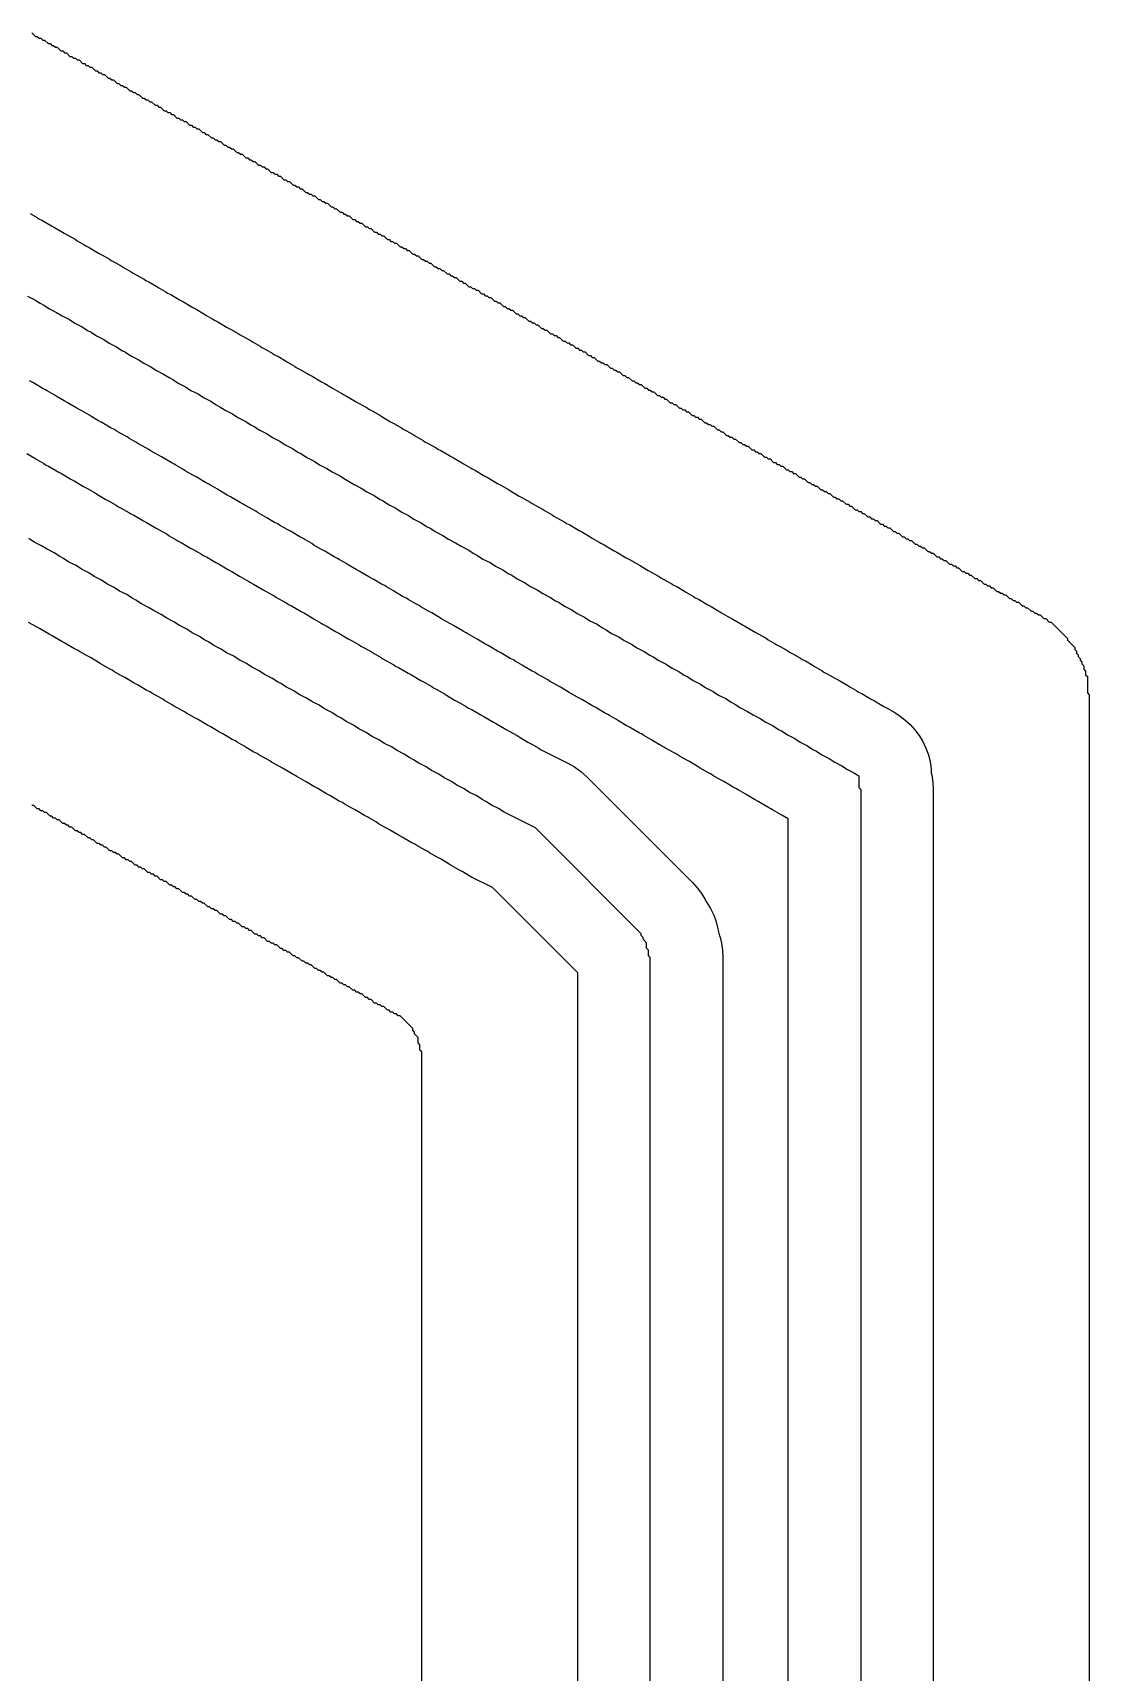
# Model space of a CAD drawing. Header units: millimetres. Extents: x 0 to 1730, y 0 to 225.
# Drawn here: x 138 to 196.2, y 112.5 to 202.9 of the extents above; entities that cross this region are included whole.
import ezdxf

# ---------------------------------------------------------------- set-up
doc = ezdxf.new("R2010")
doc.units = ezdxf.units.MM
for name, color, linetype in [('CENTERLINE', 1, 'Continuous'), ('GROOVE_8MM', 3, 'Continuous'), ('OUTLINE', 7, 'Continuous')]:
    doc.layers.add(name, color=color, linetype=linetype)

msp = doc.modelspace()

# ---------------------------------------------------------------- linework, layer by layer
at = {"layer": 'CENTERLINE'}
for points in [[(137.665, 188.384), (138.065, 188.184), (138.365, 187.984), (138.565, 187.884), (138.865, 187.684), (139.265, 187.484), (139.565, 187.284), (139.965, 187.084), (140.265, 186.884), (140.665, 186.684), (140.965, 186.484), (141.165, 186.384), (141.465, 186.184), (141.865, 185.984), (142.165, 185.784), (142.565, 185.584), (142.865, 185.384), (143.065, 185.284), (143.365, 185.084), (143.765, 184.884), (144.065, 184.684), (144.465, 184.484), (144.765, 184.284), (145.165, 184.084), (145.465, 183.884), (145.665, 183.784), (145.965, 183.584), (146.365, 183.384), (146.665, 183.184), (147.065, 182.984), (147.365, 182.784), (147.765, 182.584), (148.065, 182.384), (148.265, 182.284), (148.565, 182.084), (148.965, 181.884), (149.265, 181.684), (149.665, 181.484), (149.965, 181.284), (150.165, 181.184), (150.465, 180.984), (150.865, 180.784), (151.165, 180.584), (151.565, 180.384), (151.865, 180.184), (152.265, 179.984), (152.565, 179.784), (152.765, 179.684), (153.065, 179.484), (153.465, 179.284), (153.765, 179.084), (154.165, 178.884), (154.465, 178.684), (154.865, 178.484), (155.165, 178.284), (155.365, 178.184), (155.665, 177.984), (156.065, 177.784), (156.365, 177.584), (156.765, 177.384), (157.065, 177.184), (157.265, 177.084), (157.565, 176.884), (157.965, 176.684), (158.265, 176.484), (158.665, 176.284), (158.965, 176.084), (159.365, 175.884), (159.665, 175.684), (159.865, 175.584), (160.165, 175.384), (160.565, 175.184), (160.865, 174.984), (161.265, 174.784), (161.565, 174.584), (161.965, 174.384), (162.265, 174.184), (162.465, 174.084), (162.765, 173.884), (163.165, 173.684), (163.465, 173.484), (163.865, 173.284), (164.165, 173.084), (164.365, 172.984), (164.665, 172.784), (165.065, 172.584), (165.365, 172.384), (165.765, 172.184), (166.065, 171.984), (166.465, 171.784), (166.765, 171.584), (166.965, 171.484), (167.265, 171.284), (167.665, 171.084), (167.965, 170.884), (168.365, 170.684), (168.665, 170.484), (169.065, 170.284), (169.365, 170.084), (169.565, 169.984), (169.865, 169.784), (170.265, 169.584), (170.565, 169.384), (170.965, 169.184), (171.265, 168.984), (171.665, 168.784), (171.965, 168.584), (172.165, 168.484), (172.465, 168.284), (172.865, 168.084), (173.165, 167.884), (173.565, 167.684), (173.865, 167.484), (174.065, 167.384), (174.365, 167.184), (174.765, 166.984), (175.065, 166.784), (175.465, 166.584), (175.765, 166.384), (176.165, 166.184), (176.465, 165.984), (176.665, 165.884), (176.965, 165.684), (177.365, 165.484), (177.665, 165.284), (178.065, 165.084), (178.365, 164.884), (178.765, 164.684), (179.065, 164.484), (179.265, 164.384), (179.565, 164.184), (179.965, 163.984), (180.265, 163.784), (180.665, 163.584), (180.965, 163.384), (181.165, 163.284), (181.465, 163.084), (181.865, 162.884), (182.165, 162.684), (182.565, 162.484), (182.865, 162.284), (183.265, 162.084), (183.502, 161.925), (183.502, 161.282), (183.602, 161.182), (183.602, 64.219)], [(171.998, 87.382), (171.998, 151.919), (171.898, 152.019), (171.898, 152.319), (171.798, 152.419), (171.798, 152.719), (171.598, 152.919), (171.598, 153.019), (171.498, 153.119), (171.498, 153.219), (165.662, 159.054), (163.935, 159.918), (163.635, 160.118), (163.235, 160.318), (162.935, 160.518), (162.735, 160.618), (162.435, 160.818), (162.035, 161.018), (161.735, 161.218), (161.335, 161.418), (161.035, 161.618), (160.635, 161.818), (160.335, 162.018), (159.935, 162.218), (159.635, 162.418), (159.235, 162.618), (158.935, 162.818), (158.735, 162.918), (158.435, 163.118), (158.035, 163.318), (157.735, 163.518), (157.335, 163.718), (157.035, 163.918), (156.635, 164.118), (156.335, 164.318), (155.935, 164.518), (155.635, 164.718), (155.235, 164.918), (154.935, 165.118), (154.735, 165.218), (154.435, 165.418), (154.035, 165.618), (153.735, 165.818), (153.335, 166.018), (153.035, 166.218), (152.635, 166.418), (152.335, 166.618), (151.935, 166.818), (151.635, 167.018), (151.435, 167.118), (151.135, 167.318), (150.735, 167.518), (150.435, 167.718), (150.035, 167.918), (149.735, 168.118), (149.335, 168.318), (149.035, 168.518), (148.635, 168.718), (148.335, 168.918), (147.935, 169.118), (147.635, 169.318), (147.435, 169.418), (147.135, 169.618), (146.735, 169.818), (146.435, 170.018), (146.035, 170.218), (145.735, 170.418), (145.335, 170.618), (145.035, 170.818), (144.635, 171.018), (144.335, 171.218), (143.935, 171.418), (143.635, 171.618), (143.435, 171.718), (143.135, 171.918), (142.735, 172.118), (142.435, 172.318), (142.035, 172.518), (141.735, 172.718), (141.335, 172.918), (141.035, 173.118), (140.635, 173.318), (140.335, 173.518), (139.935, 173.718), (139.635, 173.918), (139.435, 174.018), (139.135, 174.218), (138.735, 174.418), (138.435, 174.618), (138.035, 174.818), (137.735, 175.018)]]:
    msp.add_lwpolyline(points, dxfattribs=at)
at = {"layer": 'GROOVE_8MM'}
for points in [[(137.797, 192.936), (138.183, 192.712), (138.276, 192.65), (138.454, 192.561), (138.883, 192.312), (138.976, 192.25), (139.154, 192.161), (139.583, 191.912), (139.676, 191.85), (139.854, 191.761), (140.283, 191.512), (140.397, 191.436), (140.783, 191.212), (140.876, 191.15), (141.054, 191.061), (141.483, 190.812), (141.576, 190.75), (141.754, 190.661), (142.183, 190.412), (142.276, 190.35), (142.454, 190.261), (142.883, 190.012), (142.997, 189.936), (143.383, 189.712), (143.476, 189.65), (143.654, 189.561), (144.083, 189.312), (144.176, 189.25), (144.354, 189.161), (144.783, 188.912), (144.897, 188.836), (145.283, 188.612), (145.376, 188.55), (145.554, 188.461), (145.983, 188.212), (146.076, 188.15), (146.254, 188.061), (146.683, 187.812), (146.776, 187.75), (146.954, 187.661), (147.383, 187.412), (147.497, 187.336), (147.883, 187.112), (147.976, 187.05), (148.154, 186.961), (148.583, 186.712), (148.676, 186.65), (148.854, 186.561), (149.283, 186.312), (149.376, 186.25), (149.554, 186.161), (149.983, 185.912), (150.097, 185.836), (150.483, 185.612), (150.576, 185.55), (150.754, 185.461), (151.183, 185.212), (151.276, 185.15), (151.454, 185.061), (151.883, 184.812), (151.997, 184.736), (152.383, 184.512), (152.476, 184.45), (152.654, 184.361), (153.083, 184.112), (153.176, 184.05), (153.354, 183.961), (153.783, 183.712), (153.876, 183.65), (154.054, 183.561), (154.483, 183.312), (154.597, 183.236), (154.983, 183.012), (155.076, 182.95), (155.254, 182.861), (155.683, 182.612), (155.776, 182.55), (155.954, 182.461), (156.383, 182.212), (156.476, 182.15), (156.654, 182.061), (157.083, 181.812), (157.197, 181.736), (157.583, 181.512), (157.676, 181.45), (157.854, 181.361), (158.283, 181.112), (158.376, 181.05), (158.554, 180.961), (158.983, 180.712), (159.097, 180.636), (159.483, 180.412), (159.576, 180.35), (159.754, 180.261), (160.183, 180.012), (160.276, 179.95), (160.454, 179.861), (160.883, 179.612), (160.976, 179.55), (161.154, 179.461), (161.583, 179.212), (161.697, 179.136), (162.083, 178.912), (162.176, 178.85), (162.354, 178.761), (162.783, 178.512), (162.876, 178.45), (163.054, 178.361), (163.483, 178.112), (163.576, 178.05), (163.754, 177.961), (164.183, 177.712), (164.297, 177.636), (164.683, 177.412), (164.776, 177.35), (164.954, 177.261), (165.383, 177.012), (165.476, 176.95), (165.654, 176.861), (166.083, 176.612), (166.197, 176.536), (166.583, 176.312), (166.676, 176.25), (166.854, 176.161), (167.283, 175.912), (167.376, 175.85), (167.554, 175.761), (167.983, 175.512), (168.076, 175.45), (168.254, 175.361), (168.683, 175.112), (168.797, 175.036), (169.183, 174.812), (169.276, 174.75), (169.454, 174.661), (169.883, 174.412), (169.976, 174.35), (170.154, 174.261), (170.583, 174.012), (170.676, 173.95), (170.854, 173.861), (171.283, 173.612), (171.397, 173.536), (171.783, 173.312), (171.876, 173.25), (172.054, 173.161), (172.483, 172.912), (172.576, 172.85), (172.754, 172.761), (173.183, 172.512), (173.276, 172.45), (173.454, 172.361), (173.883, 172.112), (173.997, 172.036), (174.383, 171.812), (174.476, 171.75), (174.654, 171.661), (175.083, 171.412), (175.176, 171.35), (175.354, 171.261), (175.783, 171.012), (175.897, 170.936), (176.283, 170.712), (176.376, 170.65), (176.554, 170.561), (176.983, 170.312), (177.076, 170.25), (177.254, 170.161), (177.683, 169.912), (177.776, 169.85), (177.954, 169.761), (178.383, 169.512), (178.497, 169.436), (178.883, 169.212), (178.976, 169.15), (179.154, 169.061), (179.583, 168.812), (179.676, 168.75), (179.854, 168.661), (180.283, 168.412), (180.376, 168.35), (180.554, 168.261), (180.983, 168.012), (181.097, 167.936), (181.483, 167.712), (181.576, 167.65), (181.754, 167.561), (182.183, 167.312), (182.276, 167.25), (182.454, 167.161), (182.883, 166.912), (182.997, 166.836), (183.383, 166.612), (183.476, 166.55), (183.654, 166.461), (184.083, 166.212), (184.176, 166.15), (184.354, 166.061), (184.783, 165.812), (184.876, 165.75), (185.054, 165.661), (185.483, 165.412), (185.721, 165.253), (186.037, 165.02), (186.328, 164.756), (186.593, 164.465), (186.827, 164.15), (187.029, 163.813), (187.197, 163.457), (187.33, 163.088), (187.425, 162.706), (187.483, 162.318), (187.494, 162.087), (187.525, 161.963), (187.583, 161.575), (187.602, 161.182), (187.602, 64.219)], [(179.602, 66.582), (179.602, 159.549), (179.246, 159.755), (179.132, 159.831), (178.746, 160.055), (178.653, 160.117), (178.476, 160.206), (178.046, 160.455), (177.953, 160.517), (177.776, 160.606), (177.346, 160.855), (177.232, 160.931), (176.846, 161.155), (176.753, 161.217), (176.576, 161.306), (176.146, 161.555), (176.053, 161.617), (175.876, 161.706), (175.446, 161.955), (175.353, 162.017), (175.176, 162.106), (174.746, 162.355), (174.632, 162.431), (174.246, 162.655), (174.153, 162.717), (173.976, 162.806), (173.546, 163.055), (173.453, 163.117), (173.276, 163.206), (172.846, 163.455), (172.753, 163.517), (172.576, 163.606), (172.146, 163.855), (172.032, 163.931), (171.646, 164.155), (171.553, 164.217), (171.376, 164.306), (170.946, 164.555), (170.853, 164.617), (170.676, 164.706), (170.246, 164.955), (170.132, 165.031), (169.746, 165.255), (169.653, 165.317), (169.476, 165.406), (169.046, 165.655), (168.953, 165.717), (168.776, 165.806), (168.346, 166.055), (168.253, 166.117), (168.076, 166.206), (167.646, 166.455), (167.532, 166.531), (167.146, 166.755), (167.053, 166.817), (166.876, 166.906), (166.446, 167.155), (166.353, 167.217), (166.176, 167.306), (165.746, 167.555), (165.653, 167.617), (165.476, 167.706), (165.046, 167.955), (164.932, 168.031), (164.546, 168.255), (164.453, 168.317), (164.276, 168.406), (163.846, 168.655), (163.753, 168.717), (163.576, 168.806), (163.146, 169.055), (163.053, 169.117), (162.876, 169.206), (162.446, 169.455), (162.332, 169.531), (161.946, 169.755), (161.853, 169.817), (161.676, 169.906), (161.246, 170.155), (161.153, 170.217), (160.976, 170.306), (160.546, 170.555), (160.432, 170.631), (160.046, 170.855), (159.953, 170.917), (159.776, 171.006), (159.346, 171.255), (159.253, 171.317), (159.076, 171.406), (158.646, 171.655), (158.553, 171.717), (158.376, 171.806), (157.946, 172.055), (157.832, 172.131), (157.446, 172.355), (157.353, 172.417), (157.176, 172.506), (156.746, 172.755), (156.653, 172.817), (156.476, 172.906), (156.046, 173.155), (155.953, 173.217), (155.776, 173.306), (155.346, 173.555), (155.232, 173.631), (154.846, 173.855), (154.753, 173.917), (154.576, 174.006), (154.146, 174.255), (154.053, 174.317), (153.876, 174.406), (153.446, 174.655), (153.332, 174.731), (152.946, 174.955), (152.853, 175.017), (152.676, 175.106), (152.246, 175.355), (152.153, 175.417), (151.976, 175.506), (151.546, 175.755), (151.453, 175.817), (151.276, 175.906), (150.846, 176.155), (150.732, 176.231), (150.346, 176.455), (150.253, 176.517), (150.076, 176.606), (149.646, 176.855), (149.553, 176.917), (149.376, 177.006), (148.946, 177.255), (148.853, 177.317), (148.676, 177.406), (148.246, 177.655), (148.132, 177.731), (147.746, 177.955), (147.653, 178.017), (147.476, 178.106), (147.046, 178.355), (146.953, 178.417), (146.776, 178.506), (146.346, 178.755), (146.232, 178.831), (145.846, 179.055), (145.753, 179.117), (145.576, 179.206), (145.146, 179.455), (145.053, 179.517), (144.876, 179.606), (144.446, 179.855), (144.353, 179.917), (144.176, 180.006), (143.746, 180.255), (143.632, 180.331), (143.246, 180.555), (143.153, 180.617), (142.976, 180.706), (142.546, 180.955), (142.453, 181.017), (142.276, 181.106), (141.846, 181.355), (141.753, 181.417), (141.576, 181.506), (141.146, 181.755), (141.032, 181.831), (140.646, 182.055), (140.553, 182.117), (140.376, 182.206), (139.946, 182.455), (139.853, 182.517), (139.676, 182.606), (139.246, 182.855), (139.132, 182.931), (138.746, 183.155), (138.653, 183.217), (138.476, 183.306), (138.046, 183.555), (137.953, 183.617), (137.776, 183.706)], [(137.624, 179.695), (138.054, 179.446), (138.168, 179.37), (138.554, 179.146), (138.647, 179.084), (138.824, 178.995), (139.254, 178.746), (139.347, 178.684), (139.524, 178.595), (139.954, 178.346), (140.047, 178.284), (140.224, 178.195), (140.654, 177.946), (140.747, 177.884), (140.924, 177.795), (141.354, 177.546), (141.468, 177.47), (141.854, 177.246), (141.947, 177.184), (142.124, 177.095), (142.554, 176.846), (142.647, 176.784), (142.824, 176.695), (143.254, 176.446), (143.347, 176.384), (143.524, 176.295), (143.954, 176.046), (144.047, 175.984), (144.224, 175.895), (144.654, 175.646), (144.747, 175.584), (144.924, 175.495), (145.354, 175.246), (145.468, 175.17), (145.854, 174.946), (145.947, 174.884), (146.124, 174.795), (146.554, 174.546), (146.647, 174.484), (146.824, 174.395), (147.254, 174.146), (147.347, 174.084), (147.524, 173.995), (147.954, 173.746), (148.047, 173.684), (148.224, 173.595), (148.654, 173.346), (148.747, 173.284), (148.924, 173.195), (149.354, 172.946), (149.468, 172.87), (149.854, 172.646), (149.947, 172.584), (150.124, 172.495), (150.554, 172.246), (150.647, 172.184), (150.824, 172.095), (151.254, 171.846), (151.347, 171.784), (151.524, 171.695), (151.954, 171.446), (152.047, 171.384), (152.224, 171.295), (152.654, 171.046), (152.747, 170.984), (152.924, 170.895), (153.354, 170.646), (153.468, 170.57), (153.854, 170.346), (153.947, 170.284), (154.124, 170.195), (154.554, 169.946), (154.647, 169.884), (154.824, 169.795), (155.254, 169.546), (155.347, 169.484), (155.524, 169.395), (155.954, 169.146), (156.047, 169.084), (156.224, 168.995), (156.654, 168.746), (156.768, 168.67), (157.154, 168.446), (157.247, 168.384), (157.424, 168.295), (157.854, 168.046), (157.947, 167.984), (158.124, 167.895), (158.554, 167.646), (158.647, 167.584), (158.824, 167.495), (159.254, 167.246), (159.347, 167.184), (159.524, 167.095), (159.954, 166.846), (160.047, 166.784), (160.224, 166.695), (160.654, 166.446), (160.768, 166.37), (161.154, 166.146), (161.247, 166.084), (161.424, 165.995), (161.854, 165.746), (161.947, 165.684), (162.124, 165.595), (162.554, 165.346), (162.647, 165.284), (162.824, 165.195), (163.254, 164.946), (163.347, 164.884), (163.524, 164.795), (163.954, 164.546), (164.047, 164.484), (164.224, 164.395), (164.654, 164.146), (164.768, 164.07), (165.154, 163.846), (165.247, 163.784), (165.424, 163.695), (165.854, 163.446), (165.947, 163.384), (167.451, 162.632), (167.824, 162.42), (168.172, 162.169), (168.491, 161.882), (174.326, 156.047), (174.59, 155.756), (174.824, 155.441), (175.025, 155.104), (175.066, 155.019), (175.124, 154.941), (175.325, 154.604), (175.493, 154.249), (175.625, 153.88), (175.721, 153.499), (175.722, 153.488), (175.725, 153.48), (175.821, 153.099), (175.822, 153.088), (175.825, 153.08), (175.921, 152.699), (175.978, 152.311), (175.998, 151.919), (175.998, 87.382)], [(167.998, 88.414), (167.998, 151.062), (163.293, 155.767), (162.146, 156.34), (161.717, 156.589), (161.624, 156.651), (161.446, 156.74), (161.017, 156.989), (160.903, 157.065), (160.517, 157.289), (160.424, 157.351), (160.246, 157.44), (159.817, 157.689), (159.724, 157.751), (159.546, 157.84), (159.117, 158.089), (159.024, 158.151), (158.846, 158.24), (158.417, 158.489), (158.324, 158.551), (158.146, 158.64), (157.717, 158.889), (157.624, 158.951), (157.446, 159.04), (157.017, 159.289), (156.903, 159.365), (156.517, 159.589), (156.424, 159.651), (156.246, 159.74), (155.817, 159.989), (155.724, 160.051), (155.546, 160.14), (155.117, 160.389), (155.024, 160.451), (154.846, 160.54), (154.417, 160.789), (154.324, 160.851), (154.146, 160.94), (153.717, 161.189), (153.624, 161.251), (153.446, 161.34), (153.017, 161.589), (152.903, 161.665), (152.517, 161.889), (152.424, 161.951), (152.246, 162.04), (151.817, 162.289), (151.724, 162.351), (151.546, 162.44), (151.117, 162.689), (151.024, 162.751), (150.846, 162.84), (150.417, 163.089), (150.324, 163.151), (150.146, 163.24), (149.717, 163.489), (149.603, 163.565), (149.217, 163.789), (149.124, 163.851), (148.946, 163.94), (148.517, 164.189), (148.424, 164.251), (148.246, 164.34), (147.817, 164.589), (147.724, 164.651), (147.546, 164.74), (147.117, 164.989), (147.024, 165.051), (146.846, 165.14), (146.417, 165.389), (146.324, 165.451), (146.146, 165.54), (145.717, 165.789), (145.603, 165.865), (145.217, 166.089), (145.124, 166.151), (144.946, 166.24), (144.517, 166.489), (144.424, 166.551), (144.246, 166.64), (143.817, 166.889), (143.724, 166.951), (143.546, 167.04), (143.117, 167.289), (143.024, 167.351), (142.846, 167.44), (142.417, 167.689), (142.324, 167.751), (142.146, 167.84), (141.717, 168.089), (141.603, 168.165), (141.217, 168.389), (141.124, 168.451), (140.946, 168.54), (140.517, 168.789), (140.424, 168.851), (140.246, 168.94), (139.817, 169.189), (139.724, 169.251), (139.546, 169.34), (139.117, 169.589), (139.024, 169.651), (138.846, 169.74), (138.417, 169.989), (138.324, 170.051), (138.146, 170.14), (137.717, 170.389)]]:
    msp.add_lwpolyline(points, dxfattribs=at)
at = {"layer": 'OUTLINE'}
for points in [[(137.9, 202.901), (138.1, 202.701), (138.2, 202.701), (138.3, 202.601), (138.4, 202.601), (138.5, 202.501), (138.6, 202.501), (138.8, 202.301), (138.9, 202.301), (139, 202.201), (139.1, 202.201), (139.2, 202.101), (139.3, 202.101), (139.5, 201.901), (139.6, 201.901), (139.7, 201.801), (139.8, 201.801), (140, 201.601), (140.1, 201.601), (140.2, 201.501), (140.3, 201.501), (140.4, 201.401), (140.5, 201.401), (140.7, 201.201), (140.8, 201.201), (140.9, 201.101), (141, 201.101), (141.1, 201.001), (141.2, 201.001), (141.4, 200.801), (141.5, 200.801), (141.6, 200.701), (141.7, 200.701), (141.8, 200.601), (141.9, 200.601), (142.1, 200.401), (142.2, 200.401), (142.3, 200.301), (142.4, 200.301), (142.6, 200.101), (142.7, 200.101), (142.8, 200.001), (142.9, 200.001), (143, 199.901), (143.1, 199.901), (143.3, 199.701), (143.4, 199.701), (143.5, 199.601), (143.6, 199.601), (143.7, 199.501), (143.8, 199.501), (144, 199.301), (144.1, 199.301), (144.2, 199.201), (144.3, 199.201), (144.4, 199.101), (144.5, 199.101), (144.7, 198.901), (144.8, 198.901), (144.9, 198.801), (145, 198.801), (145.2, 198.601), (145.3, 198.601), (145.4, 198.501), (145.5, 198.501), (145.6, 198.401), (145.7, 198.401), (145.9, 198.201), (146, 198.201), (146.1, 198.101), (146.2, 198.101), (146.3, 198.001), (146.4, 198.001), (146.6, 197.801), (146.7, 197.801), (146.8, 197.701), (146.9, 197.701), (147, 197.601), (147.1, 197.601), (147.3, 197.401), (147.4, 197.401), (147.5, 197.301), (147.6, 197.301), (147.8, 197.101), (147.9, 197.101), (148, 197.001), (148.1, 197.001), (148.2, 196.901), (148.3, 196.901), (148.5, 196.701), (148.6, 196.701), (148.7, 196.601), (148.8, 196.601), (148.9, 196.501), (149, 196.501), (149.2, 196.301), (149.3, 196.301), (149.4, 196.201), (149.5, 196.201), (149.7, 196.001), (149.8, 196.001), (149.9, 195.901), (150, 195.901), (150.1, 195.801), (150.2, 195.801), (150.4, 195.601), (150.5, 195.601), (150.6, 195.501), (150.7, 195.501), (150.8, 195.401), (150.9, 195.401), (151.1, 195.201), (151.2, 195.201), (151.3, 195.101), (151.4, 195.101), (151.5, 195.001), (151.6, 195.001), (151.8, 194.801), (151.9, 194.801), (152, 194.701), (152.1, 194.701), (152.3, 194.501), (152.4, 194.501), (152.5, 194.401), (152.6, 194.401), (152.7, 194.301), (152.8, 194.301), (153, 194.101), (153.1, 194.101), (153.2, 194.001), (153.3, 194.001), (153.4, 193.901), (153.5, 193.901), (153.7, 193.701), (153.8, 193.701), (153.9, 193.601), (154, 193.601), (154.1, 193.501), (154.2, 193.501), (154.4, 193.301), (154.5, 193.301), (154.6, 193.201), (154.7, 193.201), (154.9, 193.001), (155, 193.001), (155.1, 192.901), (155.2, 192.901), (155.3, 192.801), (155.4, 192.801), (155.6, 192.601), (155.7, 192.601), (155.8, 192.501), (155.9, 192.501), (156, 192.401), (156.1, 192.401), (156.3, 192.201), (156.4, 192.201), (156.5, 192.101), (156.6, 192.101), (156.8, 191.901), (156.9, 191.901), (157, 191.801), (157.1, 191.801), (157.2, 191.701), (157.3, 191.701), (157.5, 191.501), (157.6, 191.501), (157.7, 191.401), (157.8, 191.401), (157.9, 191.301), (158, 191.301), (158.2, 191.101), (158.3, 191.101), (158.4, 191.001), (158.5, 191.001), (158.6, 190.901), (158.7, 190.901), (158.9, 190.701), (159, 190.701), (159.1, 190.601), (159.2, 190.601), (159.4, 190.401), (159.5, 190.401), (159.6, 190.301), (159.7, 190.301), (159.8, 190.201), (159.9, 190.201), (160.1, 190.001), (160.2, 190.001), (160.3, 189.901), (160.4, 189.901), (160.5, 189.801), (160.6, 189.801), (160.8, 189.601), (160.9, 189.601), (161, 189.501), (161.1, 189.501), (161.2, 189.401), (161.3, 189.401), (161.5, 189.201), (161.6, 189.201), (161.7, 189.101), (161.8, 189.101), (162, 188.901), (162.1, 188.901), (162.2, 188.801), (162.3, 188.801), (162.4, 188.701), (162.5, 188.701), (162.7, 188.501), (162.8, 188.501), (162.9, 188.401), (163, 188.401), (163.1, 188.301), (163.2, 188.301), (163.4, 188.101), (163.5, 188.101), (163.6, 188.001), (163.7, 188.001), (163.9, 187.801), (164, 187.801), (164.1, 187.701), (164.2, 187.701), (164.3, 187.601), (164.4, 187.601), (164.6, 187.401), (164.7, 187.401), (164.8, 187.301), (164.9, 187.301), (165, 187.201), (165.1, 187.201), (165.3, 187.001), (165.4, 187.001), (165.5, 186.901), (165.6, 186.901), (165.7, 186.801), (165.8, 186.801), (166, 186.601), (166.1, 186.601), (166.2, 186.501), (166.3, 186.501), (166.5, 186.301), (166.6, 186.301), (166.7, 186.201), (166.8, 186.201), (166.9, 186.101), (167, 186.101), (167.2, 185.901), (167.3, 185.901), (167.4, 185.801), (167.5, 185.801), (167.6, 185.701), (167.7, 185.701), (167.9, 185.501), (168, 185.501), (168.1, 185.401), (168.2, 185.401), (168.3, 185.301), (168.4, 185.301), (168.6, 185.101), (168.7, 185.101), (168.8, 185.001), (168.9, 185.001), (169.1, 184.801), (169.2, 184.801), (169.3, 184.701), (169.4, 184.701), (169.5, 184.601), (169.6, 184.601), (169.8, 184.401), (169.9, 184.401), (170, 184.301), (170.1, 184.301), (170.2, 184.201), (170.3, 184.201), (170.5, 184.001), (170.6, 184.001), (170.7, 183.901), (170.8, 183.901), (171, 183.701), (171.1, 183.701), (171.2, 183.601), (171.3, 183.601), (171.4, 183.501), (171.5, 183.501), (171.7, 183.301), (171.8, 183.301), (171.9, 183.201), (172, 183.201), (172.1, 183.101), (172.2, 183.101), (172.4, 182.901), (172.5, 182.901), (172.6, 182.801), (172.7, 182.801), (172.8, 182.701), (172.9, 182.701), (173.1, 182.501), (173.2, 182.501), (173.3, 182.401), (173.4, 182.401), (173.6, 182.201), (173.7, 182.201), (173.8, 182.101), (173.9, 182.101), (174, 182.001), (174.1, 182.001), (174.3, 181.801), (174.4, 181.801), (174.5, 181.701), (174.6, 181.701), (174.7, 181.601), (174.8, 181.601), (175, 181.401), (175.1, 181.401), (175.2, 181.301), (175.3, 181.301), (175.4, 181.201), (175.5, 181.201), (175.7, 181.001), (175.8, 181.001), (175.9, 180.901), (176, 180.901), (176.2, 180.701), (176.3, 180.701), (176.4, 180.601), (176.5, 180.601), (176.6, 180.501), (176.7, 180.501), (176.9, 180.301), (177, 180.301), (177.1, 180.201), (177.2, 180.201), (177.3, 180.101), (177.4, 180.101), (177.6, 179.901), (177.7, 179.901), (177.8, 179.801), (177.9, 179.801), (178, 179.701), (178.1, 179.701), (178.3, 179.501), (178.4, 179.501), (178.5, 179.401), (178.6, 179.401), (178.8, 179.201), (178.9, 179.201), (179, 179.101), (179.1, 179.101), (179.2, 179.001), (179.3, 179.001), (179.5, 178.801), (179.6, 178.801), (179.7, 178.701), (179.8, 178.701), (179.9, 178.601), (180, 178.601), (180.2, 178.401), (180.3, 178.401), (180.4, 178.301), (180.5, 178.301), (180.7, 178.101), (180.8, 178.101), (180.9, 178.001), (181, 178.001), (181.1, 177.901), (181.2, 177.901), (181.4, 177.701), (181.5, 177.701), (181.6, 177.601), (181.7, 177.601), (181.8, 177.501), (181.9, 177.501), (182.1, 177.301), (182.2, 177.301), (182.3, 177.201), (182.4, 177.201), (182.5, 177.101), (182.6, 177.101), (182.8, 176.901), (182.9, 176.901), (183, 176.801), (183.1, 176.801), (183.3, 176.601), (183.4, 176.601), (183.5, 176.501), (183.6, 176.501), (183.7, 176.401), (183.8, 176.401), (184, 176.201), (184.1, 176.201), (184.2, 176.101), (184.3, 176.101), (184.4, 176.001), (184.5, 176.001), (184.7, 175.801), (184.8, 175.801), (184.9, 175.701), (185, 175.701), (185.1, 175.601), (185.2, 175.601), (185.4, 175.401), (185.5, 175.401), (185.6, 175.301), (185.7, 175.301), (185.9, 175.101), (186, 175.101), (186.1, 175.001), (186.2, 175.001), (186.3, 174.901), (186.4, 174.901), (186.6, 174.701), (186.7, 174.701), (186.8, 174.601), (186.9, 174.601), (187, 174.501), (187.1, 174.501), (187.3, 174.301), (187.4, 174.301), (187.5, 174.201), (187.6, 174.201), (187.8, 174.001), (187.9, 174.001), (188, 173.901), (188.1, 173.901), (188.2, 173.801), (188.3, 173.801), (188.5, 173.601), (188.6, 173.601), (188.7, 173.501), (188.8, 173.501), (188.9, 173.401), (189, 173.401), (189.2, 173.201), (189.3, 173.201), (189.4, 173.101), (189.5, 173.101), (189.6, 173.001), (189.7, 173.001), (189.9, 172.801), (190, 172.801), (190.1, 172.701), (190.2, 172.701), (190.4, 172.501), (190.5, 172.501), (190.6, 172.401), (190.7, 172.401), (190.8, 172.301), (190.9, 172.301), (191.1, 172.101), (191.2, 172.101), (191.3, 172.001), (191.4, 172.001), (191.5, 171.901), (191.6, 171.901), (191.8, 171.701), (191.9, 171.701), (192, 171.601), (192.1, 171.601), (192.2, 171.501), (192.3, 171.501), (192.5, 171.301), (192.6, 171.301), (192.7, 171.201), (192.8, 171.201), (193, 171.001), (193.1, 171.001), (193.2, 170.901), (193.3, 170.901), (193.4, 170.801), (193.5, 170.801), (193.7, 170.601), (193.8, 170.601), (194, 170.401), (194.1, 170.401), (195, 169.501), (195, 169.401), (195.4, 169.001), (195.4, 168.901), (195.5, 168.801), (195.5, 168.701), (195.6, 168.601), (195.6, 168.501), (195.7, 168.401), (195.7, 168.301), (195.8, 168.201), (195.8, 168.101), (195.9, 168.001), (195.9, 167.801), (196, 167.701), (196, 167.501), (196.1, 167.401), (196.1, 166.501), (196.2, 166.401), (196.2, 58.701)], [(159.4, 92.601), (159.4, 146.701), (159.3, 146.801), (159.3, 147.101), (159.2, 147.201), (159.2, 147.501), (159, 147.701), (159, 147.801), (158.9, 147.901), (158.9, 148.001), (158.2, 148.701), (158.1, 148.701), (158, 148.801), (157.9, 148.801), (157.8, 148.901), (157.7, 148.901), (157.6, 149.001), (157.5, 149.001), (157.3, 149.201), (157.2, 149.201), (157.1, 149.301), (157, 149.301), (156.9, 149.401), (156.8, 149.401), (156.6, 149.601), (156.5, 149.601), (156.4, 149.701), (156.3, 149.701), (156.1, 149.901), (156, 149.901), (155.9, 150.001), (155.8, 150.001), (155.7, 150.101), (155.6, 150.101), (155.4, 150.301), (155.3, 150.301), (155.2, 150.401), (155.1, 150.401), (155, 150.501), (154.9, 150.501), (154.7, 150.701), (154.6, 150.701), (154.5, 150.801), (154.4, 150.801), (154.3, 150.901), (154.2, 150.901), (154, 151.101), (153.9, 151.101), (153.8, 151.201), (153.7, 151.201), (153.6, 151.301), (153.5, 151.301), (153.3, 151.501), (153.2, 151.501), (153.1, 151.601), (153, 151.601), (152.9, 151.701), (152.8, 151.701), (152.6, 151.901), (152.5, 151.901), (152.4, 152.001), (152.3, 152.001), (152.1, 152.201), (152, 152.201), (151.9, 152.301), (151.8, 152.301), (151.7, 152.401), (151.6, 152.401), (151.4, 152.601), (151.3, 152.601), (151.2, 152.701), (151.1, 152.701), (151, 152.801), (150.9, 152.801), (150.7, 153.001), (150.6, 153.001), (150.5, 153.101), (150.4, 153.101), (150.3, 153.201), (150.2, 153.201), (150, 153.401), (149.9, 153.401), (149.8, 153.501), (149.7, 153.501), (149.6, 153.601), (149.5, 153.601), (149.3, 153.801), (149.2, 153.801), (149.1, 153.901), (149, 153.901), (148.9, 154.001), (148.8, 154.001), (148.6, 154.201), (148.5, 154.201), (148.4, 154.301), (148.3, 154.301), (148.1, 154.501), (148, 154.501), (147.9, 154.601), (147.8, 154.601), (147.7, 154.701), (147.6, 154.701), (147.4, 154.901), (147.3, 154.901), (147.2, 155.001), (147.1, 155.001), (147, 155.101), (146.9, 155.101), (146.7, 155.301), (146.6, 155.301), (146.5, 155.401), (146.4, 155.401), (146.3, 155.501), (146.2, 155.501), (146, 155.701), (145.9, 155.701), (145.8, 155.801), (145.7, 155.801), (145.6, 155.901), (145.5, 155.901), (145.3, 156.101), (145.2, 156.101), (145.1, 156.201), (145, 156.201), (144.8, 156.401), (144.7, 156.401), (144.6, 156.501), (144.5, 156.501), (144.4, 156.601), (144.3, 156.601), (144.1, 156.801), (144, 156.801), (143.9, 156.901), (143.8, 156.901), (143.7, 157.001), (143.6, 157.001), (143.4, 157.201), (143.3, 157.201), (143.2, 157.301), (143.1, 157.301), (143, 157.401), (142.9, 157.401), (142.7, 157.601), (142.6, 157.601), (142.5, 157.701), (142.4, 157.701), (142.3, 157.801), (142.2, 157.801), (142, 158.001), (141.9, 158.001), (141.8, 158.101), (141.7, 158.101), (141.6, 158.201), (141.5, 158.201), (141.3, 158.401), (141.2, 158.401), (141.1, 158.501), (141, 158.501), (140.8, 158.701), (140.7, 158.701), (140.6, 158.801), (140.5, 158.801), (140.4, 158.901), (140.3, 158.901), (140.1, 159.101), (140, 159.101), (139.9, 159.201), (139.8, 159.201), (139.7, 159.301), (139.6, 159.301), (139.4, 159.501), (139.3, 159.501), (139.2, 159.601), (139.1, 159.601), (139, 159.701), (138.9, 159.701), (138.7, 159.901), (138.6, 159.901), (138.5, 160.001), (138.4, 160.001), (138.3, 160.101), (138.2, 160.101), (138, 160.301), (137.9, 160.301)]]:
    msp.add_lwpolyline(points, dxfattribs=at)

doc.saveas('drawing.dxf')
